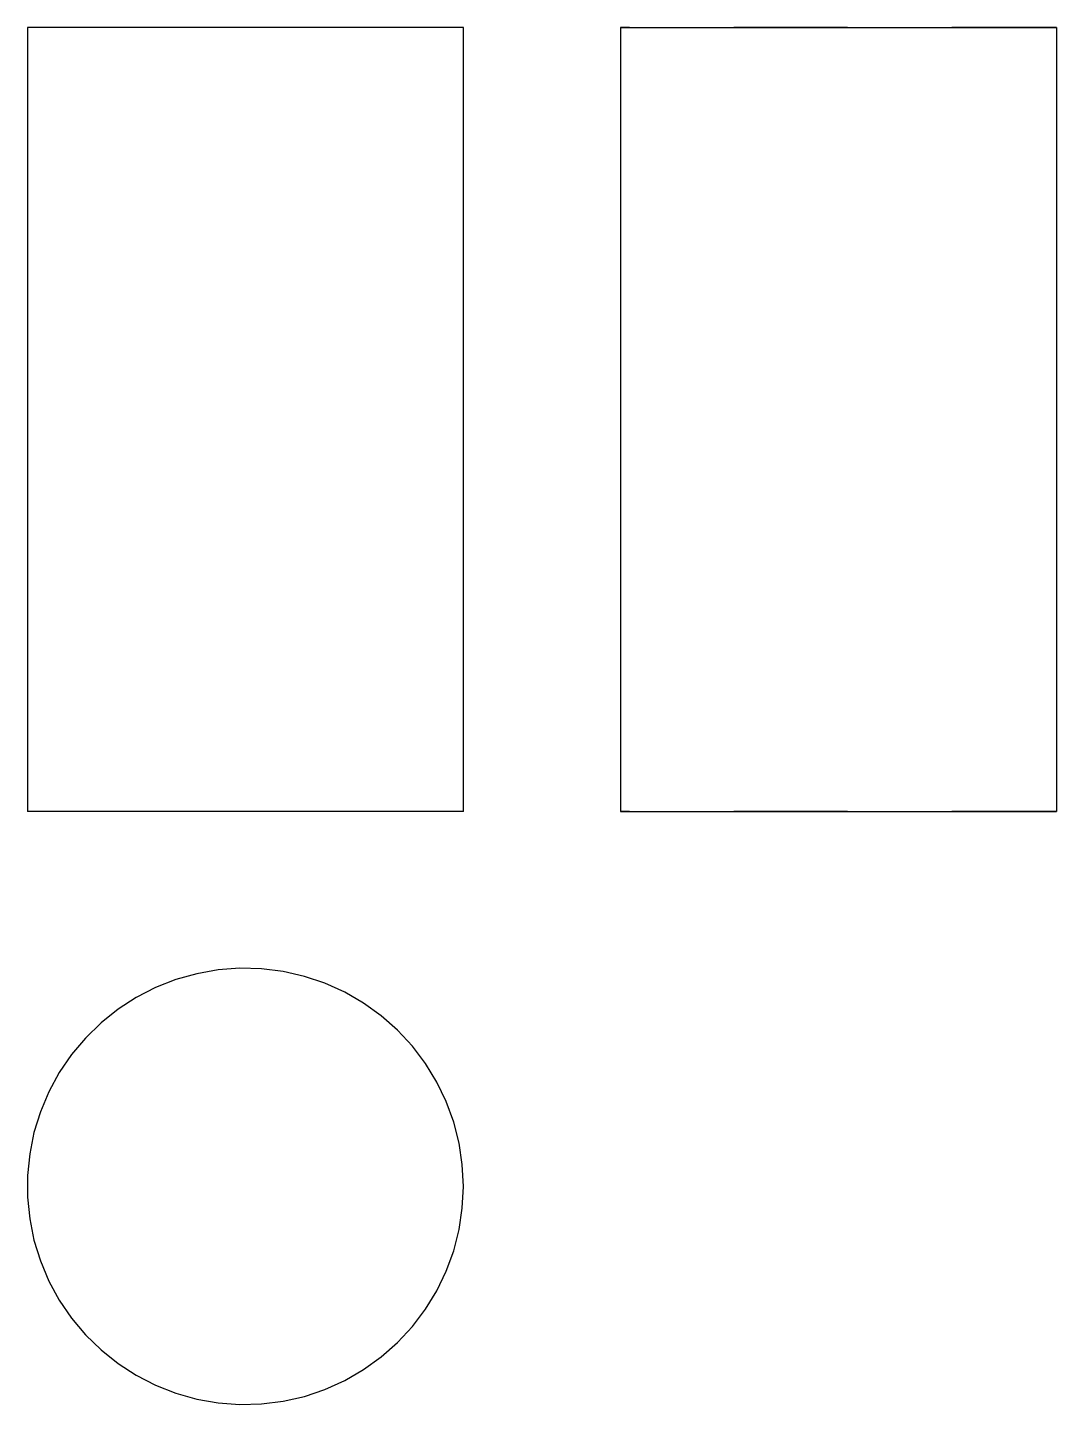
# Model space of a CAD drawing. Extents: x 0 to 0.98, y 0 to 1.32.
import ezdxf

# ---------------------------------------------------------------- set-up
doc = ezdxf.new("R2010")
doc.units = 0
doc.linetypes.add('HIDDEN', pattern=[0.037501, 0.025013, -0.012488])
for name, color, linetype in [('FRONT', 7, 'CONTINUOUS'), ('LEFT', 7, 'CONTINUOUS'), ('LEFT_HID', 7, 'HIDDEN'), ('TOP', 7, 'CONTINUOUS')]:
    doc.layers.add(name, color=color, linetype=linetype)

msp = doc.modelspace()

# ---------------------------------------------------------------- linework, layer by layer
at = {"layer": 'FRONT'}
for p, q in [((0.417391, 1.317262), (0, 1.317262)), ((0, 1.317262), (0, 0.567262)), ((0.417391, 0.567262), (0.417391, 1.317262)), ((0.417391, 0.567262), (0, 0.567262))]:
    msp.add_line(p, q, dxfattribs=at)
at = {"layer": 'LEFT'}
for p, q in [((0.567391, 1.317262), (0.984783, 1.317262)), ((0.567391, 1.317262), (0.567391, 0.567262)), ((0.984783, 1.317262), (0.984783, 0.567262)), ((0.567391, 0.567262), (0.984783, 0.567262))]:
    msp.add_line(p, q, dxfattribs=at)
at = {"layer": 'LEFT_HID', "linetype": 'HIDDEN'}
for p, q in [((0.776087, 1.317262), (0.567391, 1.317262)), ((0.984783, 1.317262), (0.776087, 1.317262)), ((0.776087, 0.567262), (0.567391, 0.567262)), ((0.984783, 0.567262), (0.776087, 0.567262))]:
    msp.add_line(p, q, dxfattribs=at)
at = {"layer": 'TOP'}
for p, q in [((0.161997, 0.412094), (0.141969, 0.406459)), ((0.182486, 0.415707), (0.161997, 0.412094)), ((0.203233, 0.417262), (0.182486, 0.415707)), ((0.224032, 0.416743), (0.203233, 0.417262)), ((0.244676, 0.414156), (0.224032, 0.416743)), ((0.264959, 0.409526), (0.244676, 0.414156)), ((0.284681, 0.4029), (0.264959, 0.409526)), ((0.122602, 0.398858), (0.104088, 0.389367)), ((0.141969, 0.406459), (0.122602, 0.398858)), ((0.303645, 0.394343), (0.284681, 0.4029)), ((0.104088, 0.389367), (0.086611, 0.378079)), ((0.321663, 0.383941), (0.303645, 0.394343)), ((0.338556, 0.371796), (0.321663, 0.383941)), ((0.086611, 0.378079), (0.070345, 0.365107)), ((0.354155, 0.358029), (0.338556, 0.371796)), ((0.070345, 0.365107), (0.055451, 0.35058)), ((0.368306, 0.342778), (0.354155, 0.358029)), ((0.055451, 0.35058), (0.042078, 0.334642)), ((0.380869, 0.326193), (0.368306, 0.342778)), ((0.042078, 0.334642), (0.030358, 0.317452)), ((0.030358, 0.317452), (0.020408, 0.29918)), ((0.391717, 0.30844), (0.380869, 0.326193)), ((0.400744, 0.289695), (0.391717, 0.30844)), ((0.020408, 0.29918), (0.012326, 0.280009)), ((0.012326, 0.280009), (0.006194, 0.260128)), ((0.40786, 0.270145), (0.400744, 0.289695)), ((0.412994, 0.249983), (0.40786, 0.270145)), ((0.006194, 0.260128), (0.002072, 0.239735)), ((0.002072, 0.239735), (0, 0.219033)), ((0.416095, 0.22941), (0.412994, 0.249983)), ((0.417132, 0.208631), (0.416095, 0.22941)), ((0, 0.219033), (0, 0.198228)), ((0, 0.198228), (0.002072, 0.177526)), ((0.416095, 0.187851), (0.417132, 0.208631)), ((0.412994, 0.167279), (0.416095, 0.187851)), ((0.002072, 0.177526), (0.006194, 0.157134)), ((0.40786, 0.147117), (0.412994, 0.167279)), ((0.006194, 0.157134), (0.012326, 0.137253)), ((0.400744, 0.127566), (0.40786, 0.147117)), ((0.012326, 0.137253), (0.020408, 0.118081)), ((0.391717, 0.108821), (0.400744, 0.127566)), ((0.020408, 0.118081), (0.030358, 0.09981)), ((0.380869, 0.091068), (0.391717, 0.108821)), ((0.030358, 0.09981), (0.042078, 0.082619)), ((0.042078, 0.082619), (0.055451, 0.066682)), ((0.368306, 0.074484), (0.380869, 0.091068)), ((0.055451, 0.066682), (0.070345, 0.052155)), ((0.354155, 0.059232), (0.368306, 0.074484)), ((0.338556, 0.045466), (0.354155, 0.059232)), ((0.070345, 0.052155), (0.086611, 0.039183)), ((0.321663, 0.033321), (0.338556, 0.045466)), ((0.086611, 0.039183), (0.104088, 0.027895)), ((0.104088, 0.027895), (0.122602, 0.018403)), ((0.303645, 0.022918), (0.321663, 0.033321)), ((0.122602, 0.018403), (0.141969, 0.010802)), ((0.264959, 0.007735), (0.284681, 0.014361)), ((0.284681, 0.014361), (0.303645, 0.022918)), ((0.141969, 0.010802), (0.161997, 0.005168)), ((0.161997, 0.005168), (0.182486, 0.001555)), ((0.182486, 0.001555), (0.203233, 0)), ((0.203233, 0), (0.224032, 0.000519)), ((0.224032, 0.000519), (0.244676, 0.003106)), ((0.244676, 0.003106), (0.264959, 0.007735))]:
    msp.add_line(p, q, dxfattribs=at)

doc.saveas('drawing.dxf')
